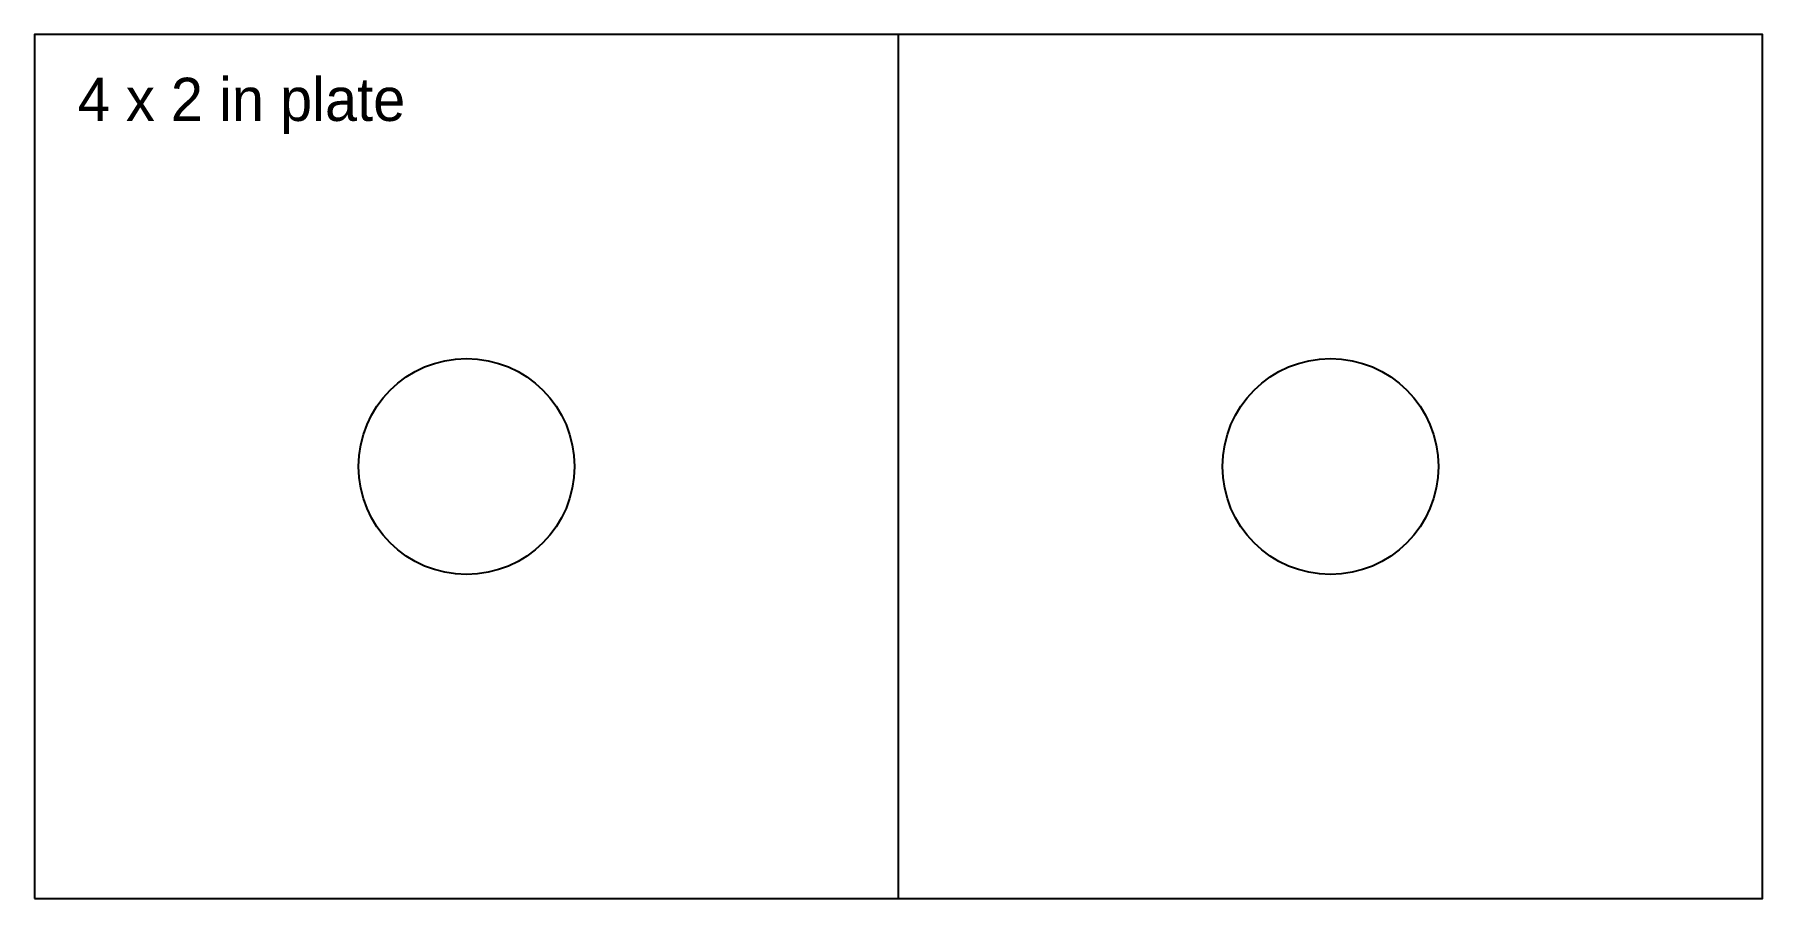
# Model space of a CAD drawing. Header units: inches. Extents: x 0 to 4, y 0 to 2.
import ezdxf

# ---------------------------------------------------------------- set-up
doc = ezdxf.new("R2010")
doc.units = ezdxf.units.IN
doc.header["$MEASUREMENT"] = 0
for name, color, linetype in [('BENDS', 7, 'Continuous'), ('HOLES', 7, 'Continuous'), ('NOTES', 7, 'Continuous'), ('OUTLINE', 7, 'Continuous')]:
    doc.layers.add(name, color=color, linetype=linetype)

# ---------------------------------------------------------------- blocks, each defined once
blk = doc.blocks.new('BOLT')
blk.add_circle((0, 0), 0.25)

msp = doc.modelspace()

# ---------------------------------------------------------------- linework, layer by layer
at = {"layer": 'BENDS'}
msp.add_line((2, 0), (2, 2), dxfattribs=at)
at = {"layer": 'OUTLINE'}
msp.add_lwpolyline([(0, 0), (4, 0), (4, 2), (0, 2)], close=True, dxfattribs=at)

# ---------------------------------------------------------------- block references
at = {"layer": 'HOLES'}
for p in [(1, 1), (3, 1)]:
    msp.add_blockref('BOLT', p, dxfattribs=at)

# ---------------------------------------------------------------- texts
at = {"layer": 'NOTES'}
msp.add_text('4 x 2 in plate', height=0.1, dxfattribs=at).set_placement((0.1, 1.8))

doc.saveas('drawing.dxf')
